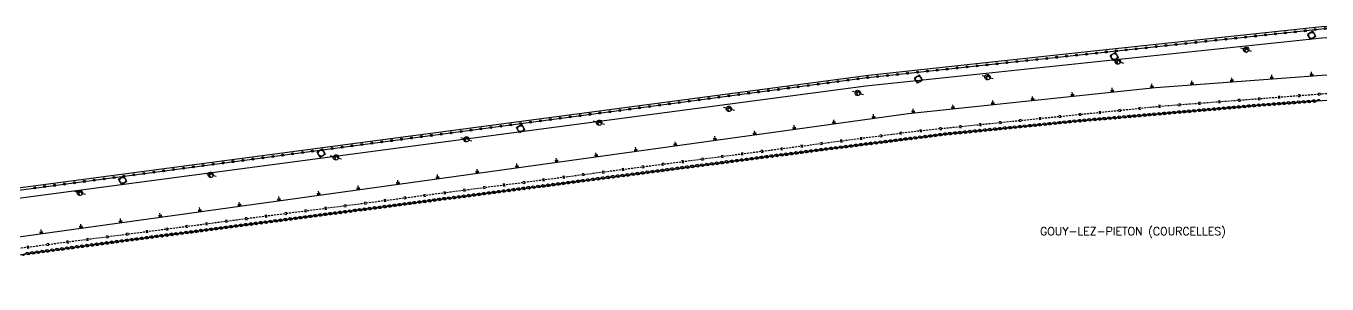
# Model space of a CAD drawing. Header units: millimetres. Extents: x 147000 to 148000, y 130000 to 131001.
# Drawn here: x 147674.8 to 148000, y 130000.3 to 130064.6 of the extents above; entities that cross this region are included whole.
import ezdxf
from ezdxf.enums import TextEntityAlignment as Align

# ---------------------------------------------------------------- set-up
doc = ezdxf.new("R2010")
doc.units = ezdxf.units.MM
doc.linetypes.add('DASHED', pattern=[0.75, 0.5, -0.25])
doc.layers.get('0').update_dxf_attribs({"linetype": 'CONTINUOUS'})
for name, color, linetype in [('W0008', 7, 'CONTINUOUS'), ('W0211', 2, 'CONTINUOUS'), ('W0220', 5, 'DASHED'), ('W0310', 3, 'CONTINUOUS'), ('W0322', 7, 'CONTINUOUS'), ('W0420', 7, 'CONTINUOUS'), ('W0471', 7, 'CONTINUOUS'), ('W0980', 7, 'CONTINUOUS')]:
    doc.layers.add(name, color=color, linetype=linetype)
doc.styles.get("Standard").update_dxf_attribs({"font": 'romans.shx', "width": 0.85})

# ---------------------------------------------------------------- blocks, each defined once
blk = doc.blocks.new('t322o')
at = {"color": 0, "linetype": 'Continuous'}
for radius in [0.25, 0.15]:
    blk.add_circle((0, 0), radius, dxfattribs=at)
blk = doc.blocks.new('T420')
for p, q in [((0.75, 0.75), (-0.75, 0.75)), ((-0.75, 0.75), (-0.75, -0.75)), ((0.75, 0.75), (0.75, -0.75)), ((0.75, -0.75), (-0.75, -0.75))]:
    blk.add_line(p, q)
blk.add_ellipse((0, 0), major_axis=(-0.53, 0.53), ratio=1, start_param=3.926991, end_param=10.210176)
blk = doc.blocks.new('t220o')
at = {"color": 0, "linetype": 'Continuous'}
for p, q in [((-0.25, 0.25), (0.25, 0.25)), ((-0.25, -0.25), (0.25, -0.25))]:
    blk.add_line(p, q, dxfattribs=at)
blk = doc.blocks.new('T471')
for p, q in [((-0.333334, 0.333334), (-0.333334, -0.333334)), ((-0.333334, 0.333334), (0.333334, 0.333334)), ((-0.333334, 0), (0, 0)), ((0.500001, 0.500001), (1.000002, 1.000002)), ((-0.500001, -0.500001), (-1.000002, -1.000002)), ((-0.333334, -0.333334), (0.333334, -0.333334))]:
    blk.add_line(p, q)
blk.add_ellipse((0, 0), major_axis=(0.471405, 0.471405), ratio=1, start_param=5.4977871438, end_param=11.780972451)
blk = doc.blocks.new('t211o')
at = {"color": 0, "linetype": 'Continuous'}
for p, q in [((-0.29, 0.5), (-0.29, 0)), ((0, 1), (0, 0)), ((0.29, 0.5), (0.29, 0))]:
    blk.add_line(p, q, dxfattribs=at)
blk = doc.blocks.new('t310o')
at = {"color": 0, "linetype": 'Continuous'}
for centre, start, end in [((-0.5, 0.38), 216.8699, 323.1304), ((0.5, -0.37), 36.8699, 143.1303)]:
    blk.add_arc(centre, 0.625, start, end, dxfattribs=at)

msp = doc.modelspace()

# ---------------------------------------------------------------- linework, layer by layer
at = {"layer": 'W0008', "flags": 128}
for points in [[(147518.48, 130003.85), (147616.19, 130016.77), (147885.42, 130052.37), (147940.91, 130058.39), (147998.72, 130064.51)], [(147998.72, 130064.51), (148000, 130064.64)]]:
    msp.add_lwpolyline(points, dxfattribs=at)
at = {"layer": 'W0211', "flags": 128}
for points in [[(147998.73, 130061.61), (147884.78, 130049.64), (147518.85, 130001.18)], [(148000, 130061.74), (147998.73, 130061.61)], [(147573.43, 130000.31), (147618.01, 130004.7), (147624.24, 130005.31), (147895.35, 130042.84), (147957.13, 130049.32), (147998.78, 130052.41)], [(147998.78, 130052.41), (148000, 130052.5)]]:
    msp.add_lwpolyline(points, dxfattribs=at)
at = {"layer": 'W0220', "flags": 128}
for points in [[(147998.8, 130047.65), (147958.45, 130044.58), (147897.4, 130038.36), (147897.4, 130038.36), (147623.22, 130002.6), (147594.64, 130000.28)], [(148000, 130047.74), (147998.8, 130047.65)]]:
    msp.add_lwpolyline(points, dxfattribs=at)
at = {"layer": 'W0310', "flags": 128}
for points in [[(147614.2, 130000.26), (147621.45, 130000.86), (147668.08, 130006.9), (147694.97, 130010.49), (147730.67, 130015.15), (147761.9, 130019.23), (147799.83, 130024.18), (147833.3, 130028.54), (147871.2, 130033.47), (147904.51, 130037.67), (147937.97, 130040.99), (147982.63, 130044.86), (147998.81, 130046.06)], [(147998.81, 130046.06), (148000, 130046.15)]]:
    msp.add_lwpolyline(points, dxfattribs=at)
at = {"layer": 'W0322', "flags": 128}
for points in [[(147518.57, 130003.24), (147884.51, 130051.71), (147998.72, 130063.94)], [(147998.72, 130063.94), (148000, 130064.07)]]:
    msp.add_lwpolyline(points, dxfattribs=at)

# ---------------------------------------------------------------- block references
at = {"layer": 'W0211'}
for p, rotation in [((147996.15, 130052.21), 4.231424116430754), ((147956.26, 130049.23), 5.990192568490885), ((147966.23, 130050), 4.231424116430754), ((147976.2, 130050.74), 4.231424116430754), ((147986.17, 130051.47), 4.231424116430754), ((147926.42, 130046.1), 5.990192568490885), ((147936.37, 130047.15), 5.990192568490885), ((147946.31, 130048.19), 5.990192568490885), ((147896.59, 130042.97), 5.990192568490885), ((147906.53, 130044.01), 5.990192568490885), ((147916.48, 130045.06), 5.990192568490885), ((147866.86, 130038.9), 7.881098219276798), ((147876.77, 130040.27), 7.881098219276798), ((147886.68, 130041.64), 7.881098219276798), ((147847.05, 130036.16), 7.881098219276798), ((147856.96, 130037.53), 7.881098219276798), ((147827.24, 130033.41), 7.881098219276798), ((147837.15, 130034.78), 7.881098219276798), ((147797.53, 130029.3), 7.881098219276798), ((147807.43, 130030.67), 7.881098219276798), ((147817.34, 130032.04), 7.881098219276798), ((147777.71, 130026.56), 7.881098219276798), ((147787.62, 130027.93), 7.881098219276798), ((147757.9, 130023.82), 7.881098219276798), ((147767.81, 130025.19), 7.881098219276798), ((147728.19, 130019.7), 7.881098219276798), ((147738.09, 130021.07), 7.881098219276798), ((147748, 130022.44), 7.881098219276798), ((147708.38, 130016.96), 7.881098219276798), ((147718.28, 130018.33), 7.881098219276798), ((147678.66, 130012.85), 7.881098219276798), ((147688.56, 130014.22), 7.881098219276798), ((147698.47, 130015.59), 7.881098219276798)]:
    msp.add_blockref('t211o', p, dxfattribs=dict(at, rotation=rotation))
at = {"layer": 'W0220'}
for p, rotation in [((147983.07, 130046.45), 184.3499968995399), ((147988.06, 130046.83), 184.3499968995399), ((147993.04, 130047.21), 184.3499968995399), ((147998.03, 130047.59), 184.3499968995399), ((147943.22, 130043.03), 185.810701772823), ((147948.2, 130043.53), 185.810701772823), ((147953.17, 130044.04), 185.810701772823), ((147958.15, 130044.55), 185.810701772823), ((147963.13, 130044.93), 184.3499968995399), ((147968.12, 130045.31), 184.3499968995399), ((147973.1, 130045.69), 184.3499968995399), ((147978.09, 130046.07), 184.3499968995399), ((147913.38, 130039.99), 185.810701772823), ((147918.35, 130040.5), 185.810701772823), ((147923.33, 130041), 185.810701772823), ((147928.3, 130041.51), 185.810701772823), ((147933.27, 130042.01), 185.810701772823), ((147938.25, 130042.52), 185.810701772823), ((147883.58, 130036.56), 187.4314930189406), ((147888.53, 130037.21), 187.4314930189406), ((147893.49, 130037.85), 187.4314930189406), ((147898.45, 130038.47), 185.810701772823), ((147903.43, 130038.98), 185.810701772823), ((147908.4, 130039.48), 185.810701772823), ((147858.79, 130033.33), 187.4314930189406), ((147863.74, 130033.97), 187.4314930189406), ((147868.7, 130034.62), 187.4314930189406), ((147873.66, 130035.27), 187.4314930189406), ((147878.62, 130035.91), 187.4314930189406), ((147834, 130030.09), 187.4314930189406), ((147838.95, 130030.74), 187.4314930189406), ((147843.91, 130031.39), 187.4314930189406), ((147848.87, 130032.03), 187.4314930189406), ((147853.83, 130032.68), 187.4314930189406), ((147809.21, 130026.86), 187.4314930189406), ((147814.16, 130027.51), 187.4314930189406), ((147819.12, 130028.15), 187.4314930189406), ((147824.08, 130028.8), 187.4314930189406), ((147829.04, 130029.45), 187.4314930189406), ((147784.42, 130023.63), 187.4314930189406), ((147789.37, 130024.27), 187.4314930189406), ((147794.33, 130024.92), 187.4314930189406), ((147799.29, 130025.57), 187.4314930189406), ((147804.25, 130026.21), 187.4314930189406), ((147759.63, 130020.39), 187.4314930189406), ((147764.58, 130021.04), 187.4314930189406), ((147769.54, 130021.69), 187.4314930189406), ((147774.5, 130022.33), 187.4314930189406), ((147779.46, 130022.98), 187.4314930189406), ((147734.84, 130017.16), 187.4314930189406), ((147739.79, 130017.81), 187.4314930189406), ((147744.75, 130018.45), 187.4314930189406), ((147749.71, 130019.1), 187.4314930189406), ((147754.67, 130019.75), 187.4314930189406), ((147710.05, 130013.93), 187.4314930189406), ((147715, 130014.57), 187.4314930189406), ((147719.96, 130015.22), 187.4314930189406), ((147724.92, 130015.87), 187.4314930189406), ((147729.88, 130016.51), 187.4314930189406), ((147685.26, 130010.69), 187.4314930189406), ((147690.21, 130011.34), 187.4314930189406), ((147695.17, 130011.99), 187.4314930189406), ((147700.13, 130012.63), 187.4314930189406), ((147705.09, 130013.28), 187.4314930189406), ((147675.34, 130009.4), 187.4314930189406), ((147680.3, 130010.05), 187.4314930189406)]:
    msp.add_blockref('t220o', p, dxfattribs=dict(at, rotation=rotation))
at = {"layer": 'W0310'}
for p, rotation in [((147959.97, 130042.89), 4.951390474619006), ((147961.22, 130043), 4.951390474619006), ((147962.46, 130043.11), 4.951390474619006), ((147963.71, 130043.22), 4.951390474619006), ((147964.95, 130043.33), 4.951390474619006), ((147966.2, 130043.43), 4.951390474619006), ((147967.44, 130043.54), 4.951390474619006), ((147968.69, 130043.65), 4.951390474619006), ((147969.93, 130043.76), 4.951390474619006), ((147971.18, 130043.86), 4.951390474619006), ((147972.42, 130043.97), 4.951390474619006), ((147973.67, 130044.08), 4.951390474619006), ((147974.91, 130044.19), 4.951390474619006), ((147976.16, 130044.3), 4.951390474619006), ((147977.4, 130044.4), 4.951390474619006), ((147978.65, 130044.51), 4.951390474619006), ((147979.9, 130044.62), 4.951390474619006), ((147981.14, 130044.73), 4.951390474619006), ((147982.39, 130044.84), 4.951390474619006), ((147983.63, 130044.93), 4.265988226209854), ((147984.88, 130045.02), 4.265988226209854), ((147986.13, 130045.12), 4.265988226209854), ((147987.37, 130045.21), 4.265988226209854), ((147988.62, 130045.3), 4.265988226209854), ((147989.87, 130045.4), 4.265988226209854), ((147991.11, 130045.49), 4.265988226209854), ((147992.36, 130045.58), 4.265988226209854), ((147993.6, 130045.68), 4.265988226209854), ((147994.85, 130045.77), 4.265988226209854), ((147996.1, 130045.86), 4.265988226209854), ((147997.34, 130045.95), 4.265988226209854), ((147923.87, 130039.59), 5.663301703707408), ((147925.12, 130039.71), 5.663301703707408), ((147926.36, 130039.84), 5.663301703707408), ((147927.6, 130039.96), 5.663301703707408), ((147928.85, 130040.08), 5.663301703707408), ((147930.09, 130040.21), 5.663301703707408), ((147931.34, 130040.33), 5.663301703707408), ((147932.58, 130040.45), 5.663301703707408), ((147933.82, 130040.58), 5.663301703707408), ((147935.07, 130040.7), 5.663301703707408), ((147936.31, 130040.82), 5.663301703707408), ((147937.55, 130040.95), 5.663301703707408), ((147938.8, 130041.06), 4.951390474619006), ((147940.04, 130041.17), 4.951390474619006), ((147941.29, 130041.28), 4.951390474619006), ((147942.54, 130041.38), 4.951390474619006), ((147943.78, 130041.49), 4.951390474619006), ((147945.03, 130041.6), 4.951390474619006), ((147946.27, 130041.71), 4.951390474619006), ((147947.52, 130041.81), 4.951390474619006), ((147948.76, 130041.92), 4.951390474619006), ((147950.01, 130042.03), 4.951390474619006), ((147951.25, 130042.14), 4.951390474619006), ((147952.5, 130042.25), 4.951390474619006), ((147953.74, 130042.35), 4.951390474619006), ((147954.99, 130042.46), 4.951390474619006), ((147956.23, 130042.57), 4.951390474619006), ((147957.48, 130042.68), 4.951390474619006), ((147958.72, 130042.79), 4.951390474619006), ((147894.05, 130036.35), 7.183697084793978), ((147895.29, 130036.51), 7.183697084793978), ((147896.53, 130036.66), 7.183697084793978), ((147897.77, 130036.82), 7.183697084793978), ((147899.01, 130036.98), 7.183697084793978), ((147900.25, 130037.13), 7.183697084793978), ((147901.49, 130037.29), 7.183697084793978), ((147902.73, 130037.45), 7.183697084793978), ((147903.97, 130037.6), 7.183697084793978), ((147905.21, 130037.74), 5.663301703707408), ((147906.46, 130037.86), 5.663301703707408), ((147907.7, 130037.99), 5.663301703707408), ((147908.94, 130038.11), 5.663301703707408), ((147910.19, 130038.23), 5.663301703707408), ((147911.43, 130038.36), 5.663301703707408), ((147912.68, 130038.48), 5.663301703707408), ((147913.92, 130038.6), 5.663301703707408), ((147915.16, 130038.73), 5.663301703707408), ((147916.41, 130038.85), 5.663301703707408), ((147917.65, 130038.97), 5.663301703707408), ((147918.9, 130039.1), 5.663301703707408), ((147920.14, 130039.22), 5.663301703707408), ((147921.38, 130039.34), 5.663301703707408), ((147922.63, 130039.47), 5.663301703707408), ((147868.01, 130033.06), 7.406237406107932), ((147869.25, 130033.22), 7.406237406107932), ((147870.49, 130033.38), 7.406237406107932), ((147871.73, 130033.54), 7.183697084793978), ((147872.97, 130033.69), 7.183697084793978), ((147874.21, 130033.85), 7.183697084793978), ((147875.45, 130034.01), 7.183697084793978), ((147876.69, 130034.16), 7.183697084793978), ((147877.93, 130034.32), 7.183697084793978), ((147879.17, 130034.48), 7.183697084793978), ((147880.41, 130034.63), 7.183697084793978), ((147881.65, 130034.79), 7.183697084793978), ((147882.89, 130034.94), 7.183697084793978), ((147884.13, 130035.1), 7.183697084793978), ((147885.37, 130035.26), 7.183697084793978), ((147886.61, 130035.41), 7.183697084793978), ((147887.85, 130035.57), 7.183697084793978), ((147889.09, 130035.73), 7.183697084793978), ((147890.33, 130035.88), 7.183697084793978), ((147891.57, 130036.04), 7.183697084793978), ((147892.81, 130036.19), 7.183697084793978), ((147843.22, 130029.83), 7.406237406107932), ((147844.46, 130029.99), 7.406237406107932), ((147845.69, 130030.16), 7.406237406107932), ((147846.93, 130030.32), 7.406237406107932), ((147848.17, 130030.48), 7.406237406107932), ((147849.41, 130030.64), 7.406237406107932), ((147850.65, 130030.8), 7.406237406107932), ((147851.89, 130030.96), 7.406237406107932), ((147853.13, 130031.12), 7.406237406107932), ((147854.37, 130031.28), 7.406237406107932), ((147855.61, 130031.44), 7.406237406107932), ((147856.85, 130031.61), 7.406237406107932), ((147858.09, 130031.77), 7.406237406107932), ((147859.33, 130031.93), 7.406237406107932), ((147860.57, 130032.09), 7.406237406107932), ((147861.81, 130032.25), 7.406237406107932), ((147863.05, 130032.41), 7.406237406107932), ((147864.29, 130032.57), 7.406237406107932), ((147865.53, 130032.73), 7.406237406107932), ((147866.77, 130032.89), 7.406237406107932), ((147818.43, 130026.6), 7.435332169460777), ((147819.66, 130026.77), 7.435332169460777), ((147820.9, 130026.93), 7.435332169460777), ((147822.14, 130027.09), 7.435332169460777), ((147823.38, 130027.25), 7.435332169460777), ((147824.62, 130027.41), 7.435332169460777), ((147825.86, 130027.57), 7.435332169460777), ((147827.1, 130027.74), 7.435332169460777), ((147828.34, 130027.9), 7.435332169460777), ((147829.58, 130028.06), 7.435332169460777), ((147830.82, 130028.22), 7.435332169460777), ((147832.06, 130028.38), 7.435332169460777), ((147833.3, 130028.54), 7.406237406107932), ((147834.54, 130028.71), 7.406237406107932), ((147835.78, 130028.87), 7.406237406107932), ((147837.02, 130029.03), 7.406237406107932), ((147838.26, 130029.19), 7.406237406107932), ((147839.5, 130029.35), 7.406237406107932), ((147840.74, 130029.51), 7.406237406107932), ((147841.98, 130029.67), 7.406237406107932), ((147793.64, 130023.37), 7.435607788220113), ((147794.87, 130023.53), 7.435607788220113), ((147796.11, 130023.69), 7.435607788220113), ((147797.35, 130023.85), 7.435607788220113), ((147798.59, 130024.02), 7.435607788220113), ((147799.83, 130024.18), 7.435332169460777), ((147801.07, 130024.34), 7.435332169460777), ((147802.31, 130024.5), 7.435332169460777), ((147803.55, 130024.66), 7.435332169460777), ((147804.79, 130024.82), 7.435332169460777), ((147806.03, 130024.99), 7.435332169460777), ((147807.27, 130025.15), 7.435332169460777), ((147808.51, 130025.31), 7.435332169460777), ((147809.75, 130025.47), 7.435332169460777), ((147810.99, 130025.63), 7.435332169460777), ((147812.23, 130025.79), 7.435332169460777), ((147813.47, 130025.96), 7.435332169460777), ((147814.71, 130026.12), 7.435332169460777), ((147815.95, 130026.28), 7.435332169460777), ((147817.19, 130026.44), 7.435332169460777), ((147768.85, 130020.13), 7.435607788220113), ((147770.09, 130020.29), 7.435607788220113), ((147771.32, 130020.46), 7.435607788220113), ((147772.56, 130020.62), 7.435607788220113), ((147773.8, 130020.78), 7.435607788220113), ((147775.04, 130020.94), 7.435607788220113), ((147776.28, 130021.1), 7.435607788220113), ((147777.52, 130021.27), 7.435607788220113), ((147778.76, 130021.43), 7.435607788220113), ((147780, 130021.59), 7.435607788220113), ((147781.24, 130021.75), 7.435607788220113), ((147782.48, 130021.91), 7.435607788220113), ((147783.72, 130022.07), 7.435607788220113), ((147784.96, 130022.24), 7.435607788220113), ((147786.2, 130022.4), 7.435607788220113), ((147787.44, 130022.56), 7.435607788220113), ((147788.68, 130022.72), 7.435607788220113), ((147789.92, 130022.88), 7.435607788220113), ((147791.16, 130023.04), 7.435607788220113), ((147792.4, 130023.21), 7.435607788220113), ((147744.06, 130016.9), 7.435343096921324), ((147745.3, 130017.06), 7.435343096921324), ((147746.53, 130017.22), 7.435343096921324), ((147747.77, 130017.38), 7.435343096921324), ((147749.01, 130017.54), 7.435343096921324), ((147750.25, 130017.71), 7.435343096921324), ((147751.49, 130017.87), 7.435343096921324), ((147752.73, 130018.03), 7.435343096921324), ((147753.97, 130018.19), 7.435343096921324), ((147755.21, 130018.35), 7.435343096921324), ((147756.45, 130018.52), 7.435343096921324), ((147757.69, 130018.68), 7.435343096921324), ((147758.93, 130018.84), 7.435343096921324), ((147760.17, 130019), 7.435343096921324), ((147761.41, 130019.16), 7.435343096921324), ((147762.65, 130019.32), 7.435607788220113), ((147763.89, 130019.49), 7.435607788220113), ((147765.13, 130019.65), 7.435607788220113), ((147766.37, 130019.81), 7.435607788220113), ((147767.61, 130019.97), 7.435607788220113), ((147718.03, 130013.5), 7.43547545189989), ((147719.27, 130013.66), 7.43547545189989), ((147720.51, 130013.82), 7.43547545189989), ((147721.75, 130013.99), 7.43547545189989), ((147722.98, 130014.15), 7.43547545189989), ((147724.22, 130014.31), 7.43547545189989), ((147725.46, 130014.47), 7.43547545189989), ((147726.7, 130014.63), 7.43547545189989), ((147727.94, 130014.79), 7.43547545189989), ((147729.18, 130014.96), 7.43547545189989), ((147730.42, 130015.12), 7.43547545189989), ((147731.66, 130015.28), 7.435343096921324), ((147732.9, 130015.44), 7.435343096921324), ((147734.14, 130015.6), 7.435343096921324), ((147735.38, 130015.77), 7.435343096921324), ((147736.62, 130015.93), 7.435343096921324), ((147737.86, 130016.09), 7.435343096921324), ((147739.1, 130016.25), 7.435343096921324), ((147740.34, 130016.41), 7.435343096921324), ((147741.58, 130016.57), 7.435343096921324), ((147742.82, 130016.74), 7.435343096921324), ((147693.24, 130010.26), 7.611922956801431), ((147694.48, 130010.43), 7.611922956801431), ((147695.72, 130010.59), 7.43547545189989), ((147696.96, 130010.75), 7.43547545189989), ((147698.19, 130010.91), 7.43547545189989), ((147699.43, 130011.07), 7.43547545189989), ((147700.67, 130011.24), 7.43547545189989), ((147701.91, 130011.4), 7.43547545189989), ((147703.15, 130011.56), 7.43547545189989), ((147704.39, 130011.72), 7.43547545189989), ((147705.63, 130011.88), 7.43547545189989), ((147706.87, 130012.04), 7.43547545189989), ((147708.11, 130012.21), 7.43547545189989), ((147709.35, 130012.37), 7.43547545189989), ((147710.59, 130012.53), 7.43547545189989), ((147711.83, 130012.69), 7.43547545189989), ((147713.07, 130012.85), 7.43547545189989), ((147714.31, 130013.02), 7.43547545189989), ((147715.55, 130013.18), 7.43547545189989), ((147716.79, 130013.34), 7.43547545189989), ((147674.65, 130007.78), 7.611922956801431), ((147675.89, 130007.94), 7.611922956801431), ((147677.13, 130008.11), 7.611922956801431), ((147678.37, 130008.27), 7.611922956801431), ((147679.61, 130008.44), 7.611922956801431), ((147680.85, 130008.6), 7.611922956801431), ((147682.09, 130008.77), 7.611922956801431), ((147683.33, 130008.94), 7.611922956801431), ((147684.56, 130009.1), 7.611922956801431), ((147685.8, 130009.27), 7.611922956801431), ((147687.04, 130009.43), 7.611922956801431), ((147688.28, 130009.6), 7.611922956801431), ((147689.52, 130009.76), 7.611922956801431), ((147690.76, 130009.93), 7.611922956801431), ((147692, 130010.09), 7.611922956801431)]:
    msp.add_blockref('t310o', p, dxfattribs=dict(at, rotation=rotation))
at = {"layer": 'W0322'}
for p, rotation in [((147984.63, 130062.43), 6.112312730686098), ((147987.12, 130062.69), 6.112312730686098), ((147989.6, 130062.96), 6.112312730686098), ((147992.09, 130063.23), 6.112312730686098), ((147994.58, 130063.49), 6.112312730686098), ((147997.06, 130063.76), 6.112312730686098), ((147999.55, 130064.03), 6.112312730686098), ((147954.8, 130059.23), 6.112312730686098), ((147957.29, 130059.5), 6.112312730686098), ((147959.77, 130059.77), 6.112312730686098), ((147962.26, 130060.03), 6.112312730686098), ((147964.75, 130060.3), 6.112312730686098), ((147967.23, 130060.57), 6.112312730686098), ((147969.72, 130060.83), 6.112312730686098), ((147972.2, 130061.1), 6.112312730686098), ((147974.69, 130061.36), 6.112312730686098), ((147977.18, 130061.63), 6.112312730686098), ((147979.66, 130061.9), 6.112312730686098), ((147982.15, 130062.16), 6.112312730686098), ((147924.97, 130056.04), 6.112312730686098), ((147927.46, 130056.31), 6.112312730686098), ((147929.95, 130056.57), 6.112312730686098), ((147932.43, 130056.84), 6.112312730686098), ((147934.92, 130057.1), 6.112312730686098), ((147937.4, 130057.37), 6.112312730686098), ((147939.89, 130057.64), 6.112312730686098), ((147942.37, 130057.9), 6.112312730686098), ((147944.86, 130058.17), 6.112312730686098), ((147947.35, 130058.44), 6.112312730686098), ((147949.83, 130058.7), 6.112312730686098), ((147952.32, 130058.97), 6.112312730686098), ((147895.14, 130052.85), 6.112312730686098), ((147897.63, 130053.11), 6.112312730686098), ((147900.12, 130053.38), 6.112312730686098), ((147902.6, 130053.64), 6.112312730686098), ((147905.09, 130053.91), 6.112312730686098), ((147907.57, 130054.18), 6.112312730686098), ((147910.06, 130054.44), 6.112312730686098), ((147912.55, 130054.71), 6.112312730686098), ((147915.03, 130054.97), 6.112312730686098), ((147917.52, 130055.24), 6.112312730686098), ((147920, 130055.51), 6.112312730686098), ((147922.49, 130055.77), 6.112312730686098), ((147867.85, 130049.5), 7.544167411453154), ((147870.33, 130049.83), 7.544167411453154), ((147872.81, 130050.16), 7.544167411453154), ((147875.29, 130050.49), 7.544167411453154), ((147877.76, 130050.81), 7.544167411453154), ((147880.24, 130051.14), 7.544167411453154), ((147882.72, 130051.47), 7.544167411453154), ((147885.2, 130051.78), 6.112312730686098), ((147887.69, 130052.05), 6.112312730686098), ((147890.17, 130052.31), 6.112312730686098), ((147892.66, 130052.58), 6.112312730686098), ((147843.07, 130046.22), 7.544167411453154), ((147845.55, 130046.55), 7.544167411453154), ((147848.02, 130046.87), 7.544167411453154), ((147850.5, 130047.2), 7.544167411453154), ((147852.98, 130047.53), 7.544167411453154), ((147855.46, 130047.86), 7.544167411453154), ((147857.94, 130048.19), 7.544167411453154), ((147860.42, 130048.52), 7.544167411453154), ((147862.89, 130048.84), 7.544167411453154), ((147865.37, 130049.17), 7.544167411453154), ((147818.28, 130042.94), 7.544167411453154), ((147820.76, 130043.26), 7.544167411453154), ((147823.24, 130043.59), 7.544167411453154), ((147825.72, 130043.92), 7.544167411453154), ((147828.2, 130044.25), 7.544167411453154), ((147830.68, 130044.58), 7.544167411453154), ((147833.15, 130044.91), 7.544167411453154), ((147835.63, 130045.23), 7.544167411453154), ((147838.11, 130045.56), 7.544167411453154), ((147840.59, 130045.89), 7.544167411453154), ((147793.5, 130039.65), 7.544167411453154), ((147795.98, 130039.98), 7.544167411453154), ((147798.46, 130040.31), 7.544167411453154), ((147800.94, 130040.64), 7.544167411453154), ((147803.41, 130040.97), 7.544167411453154), ((147805.89, 130041.29), 7.544167411453154), ((147808.37, 130041.62), 7.544167411453154), ((147810.85, 130041.95), 7.544167411453154), ((147813.33, 130042.28), 7.544167411453154), ((147815.81, 130042.61), 7.544167411453154), ((147768.72, 130036.37), 7.544167411453154), ((147771.19, 130036.7), 7.544167411453154), ((147773.67, 130037.03), 7.544167411453154), ((147776.15, 130037.36), 7.544167411453154), ((147778.63, 130037.68), 7.544167411453154), ((147781.11, 130038.01), 7.544167411453154), ((147783.59, 130038.34), 7.544167411453154), ((147786.06, 130038.67), 7.544167411453154), ((147788.54, 130039), 7.544167411453154), ((147791.02, 130039.33), 7.544167411453154), ((147746.41, 130033.42), 7.544167411453154), ((147748.89, 130033.75), 7.544167411453154), ((147751.37, 130034.07), 7.544167411453154), ((147753.85, 130034.4), 7.544167411453154), ((147756.32, 130034.73), 7.544167411453154), ((147758.8, 130035.06), 7.544167411453154), ((147761.28, 130035.39), 7.544167411453154), ((147763.76, 130035.71), 7.544167411453154), ((147766.24, 130036.04), 7.544167411453154), ((147721.63, 130030.14), 7.544167411453154), ((147724.11, 130030.46), 7.544167411453154), ((147726.58, 130030.79), 7.544167411453154), ((147729.06, 130031.12), 7.544167411453154), ((147731.54, 130031.45), 7.544167411453154), ((147734.02, 130031.78), 7.544167411453154), ((147736.5, 130032.1), 7.544167411453154), ((147738.98, 130032.43), 7.544167411453154), ((147741.45, 130032.76), 7.544167411453154), ((147743.93, 130033.09), 7.544167411453154), ((147696.84, 130026.85), 7.544167411453154), ((147699.32, 130027.18), 7.544167411453154), ((147701.8, 130027.51), 7.544167411453154), ((147704.28, 130027.84), 7.544167411453154), ((147706.76, 130028.17), 7.544167411453154), ((147709.24, 130028.49), 7.544167411453154), ((147711.71, 130028.82), 7.544167411453154), ((147714.19, 130029.15), 7.544167411453154), ((147716.67, 130029.48), 7.544167411453154), ((147719.15, 130029.81), 7.544167411453154), ((147677.02, 130024.23), 7.544167411453154), ((147679.5, 130024.56), 7.544167411453154), ((147681.97, 130024.88), 7.544167411453154), ((147684.45, 130025.21), 7.544167411453154), ((147686.93, 130025.54), 7.544167411453154), ((147689.41, 130025.87), 7.544167411453154), ((147691.89, 130026.2), 7.544167411453154), ((147694.37, 130026.52), 7.544167411453154)]:
    msp.add_blockref('t322o', p, dxfattribs=dict(at, rotation=rotation))
at = {"layer": 'W0420', "rotation": 300.5654105082646}
for p in [(147996.18, 130062.31), (147946.84, 130057.04), (147897.9, 130051.38), (147798.46, 130039.03), (147748.63, 130032.89), (147699.02, 130026.13)]:
    msp.add_blockref('T420', p, dxfattribs=at)
at = {"layer": 'W0471', "rotation": 300.5654105082646}
for p in [(147979.79, 130058.74), (147947.76, 130055.77), (147915.16, 130051.88), (147882.77, 130047.94), (147850.53, 130043.97), (147818.07, 130040.51), (147784.91, 130036.37), (147752.3, 130031.86), (147720.99, 130027.51), (147688.3, 130023)]:
    msp.add_blockref('T471', p, dxfattribs=at)

# ---------------------------------------------------------------- texts
at = {"layer": 'W0980'}
msp.add_text('GOUY-LEZ-PIETON (COURCELLES)', height=2, dxfattribs=at).set_placement((147951.52, 130013.28), align=Align.MIDDLE)

doc.saveas('drawing.dxf')
